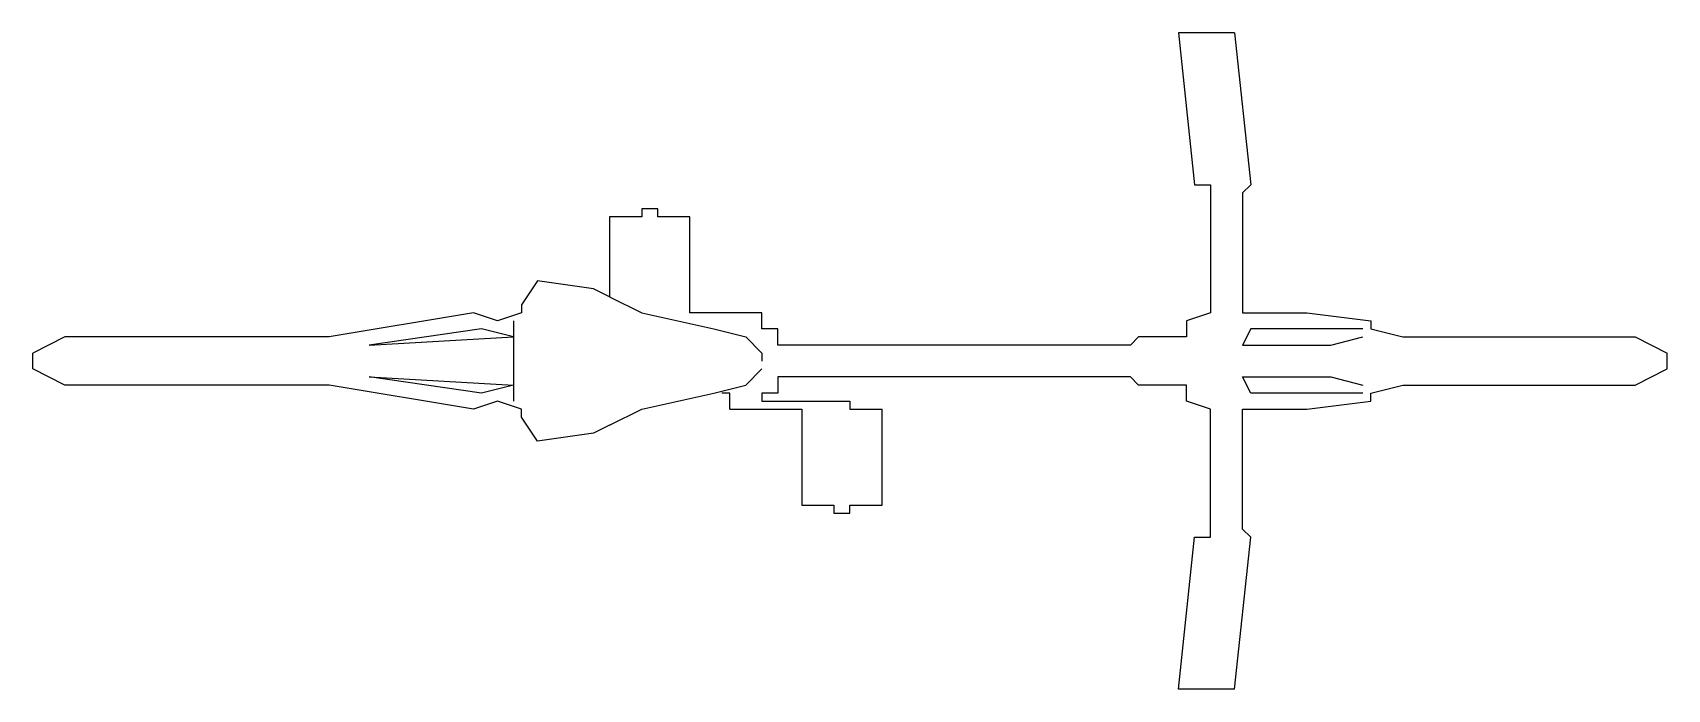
# Model space of a CAD drawing. Extents: x -1.98 to 0, y -0.4 to 0.4.
import ezdxf

# ---------------------------------------------------------------- set-up
doc = ezdxf.new("R2010")
doc.units = 0
doc.layers.get('0').update_dxf_attribs({"linetype": 'CONTINUOUS'})

msp = doc.modelspace()

# ---------------------------------------------------------------- linework, layer by layer
at = {"color": 0, "linetype": 'BYBLOCK'}
for p, q in [((-0.5248, 0.3984), (-0.5928, 0.3984)), ((-0.5928, 0.3984), (-0.5734, 0.2138)), ((-0.5248, 0.3984), (-0.5053, 0.2138)), ((-0.5734, 0.2138), (-0.5539, 0.2138)), ((-0.5539, 0.2138), (-0.5539, 0.0583)), ((-0.5053, 0.2138), (-0.5151, 0.2041)), ((-0.5151, 0.2041), (-0.5151, 0.0583)), ((-1.2245, 0.1846), (-1.2439, 0.1846)), ((-1.2439, 0.1846), (-1.2439, 0.1749)), ((-1.2245, 0.1749), (-1.2245, 0.1846)), ((-1.2439, 0.1749), (-1.2828, 0.1749)), ((-1.2828, 0.1749), (-1.2828, 0.0777)), ((-1.1856, 0.1749), (-1.2245, 0.1749)), ((-1.1856, 0.0583), (-1.1856, 0.1749)), ((-1.3703, 0.0972), (-1.3897, 0.068)), ((-1.3022, 0.0875), (-1.3703, 0.0972)), ((-1.2828, 0.0777), (-1.3022, 0.0875)), ((-1.3897, 0.068), (-1.3897, 0.0583)), ((-1.2828, 0.0777), (-1.2439, 0.0583)), ((-1.448, 0.0583), (-1.6229, 0.0292)), ((-1.4189, 0.0486), (-1.448, 0.0583)), ((-1.3897, 0.0583), (-1.4189, 0.0486)), ((-1.3994, 0.0486), (-1.3994, -0.0486)), ((-1.2439, 0.0583), (-1.1565, 0.0389)), ((-1.0982, 0.0583), (-1.1856, 0.0583)), ((-1.0982, 0.0389), (-1.0982, 0.0583)), ((-0.5539, 0.0583), (-0.5831, 0.0486)), ((-0.5831, 0.0486), (-0.5831, 0.0292)), ((-0.5151, 0.0583), (-0.4373, 0.0583)), ((-0.4373, 0.0583), (-0.3596, 0.0486)), ((-0.3596, 0.0486), (-0.3596, 0.0389)), ((-1.9437, 0.0292), (-1.9825, 0.0097)), ((-1.6327, 0.0292), (-1.9437, 0.0292)), ((-1.6229, 0.0292), (-1.6327, 0.0292)), ((-1.4383, 0.0389), (-1.5744, 0.0194)), ((-1.5744, 0.0194), (-1.3994, 0.0292)), ((-1.3994, 0.0292), (-1.4383, 0.0389)), ((-1.1565, 0.0389), (-1.1176, 0.0292)), ((-1.1176, 0.0292), (-1.0982, 0.0097)), ((-1.0787, 0.0389), (-1.0982, 0.0389)), ((-1.0787, 0.0194), (-1.0787, 0.0389)), ((-0.6414, 0.0292), (-0.6511, 0.0194)), ((-0.5831, 0.0292), (-0.6414, 0.0292)), ((-0.5053, 0.0389), (-0.5151, 0.0194)), ((-0.3693, 0.0389), (-0.5053, 0.0389)), ((-0.4082, 0.0194), (-0.3693, 0.0292)), ((-0.3596, 0.0389), (-0.3207, 0.0292)), ((-0.3207, 0.0292), (-0.0389, 0.0292)), ((-0.0389, 0.0292), (0, 0.0097)), ((-1.9825, -0.0097), (-1.9825, 0.0097)), ((-1.0982, 0.0097), (-1.0982, 0)), ((-0.6511, 0.0194), (-1.0787, 0.0194)), ((-0.5151, 0.0194), (-0.4082, 0.0194)), ((0, -0.0097), (0, 0.0097)), ((-1.9437, -0.0292), (-1.9825, -0.0097)), ((-1.4383, -0.0389), (-1.5744, -0.0194)), ((-1.5744, -0.0194), (-1.3994, -0.0292)), ((-1.1176, -0.0292), (-1.0982, -0.0097)), ((-0.6511, -0.0194), (-1.0787, -0.0194)), ((-1.0787, -0.0194), (-1.0787, -0.0389)), ((-0.6414, -0.0292), (-0.6511, -0.0194)), ((-0.5151, -0.0194), (-0.4082, -0.0194)), ((-0.5053, -0.0389), (-0.5151, -0.0194)), ((-0.4082, -0.0194), (-0.3693, -0.0292)), ((-0.0389, -0.0292), (0, -0.0097)), ((-1.6327, -0.0292), (-1.9437, -0.0292)), ((-1.6229, -0.0292), (-1.6327, -0.0292)), ((-1.448, -0.0583), (-1.6229, -0.0292)), ((-1.3994, -0.0292), (-1.4383, -0.0389)), ((-1.2439, -0.0583), (-1.1565, -0.0389)), ((-1.1565, -0.0389), (-1.1176, -0.0292)), ((-1.137, -0.0389), (-1.1468, -0.0389)), ((-1.137, -0.0583), (-1.137, -0.0389)), ((-1.0982, -0.0389), (-1.0982, -0.0486)), ((-1.0787, -0.0389), (-1.0982, -0.0389)), ((-0.5831, -0.0292), (-0.6414, -0.0292)), ((-0.5831, -0.0486), (-0.5831, -0.0292)), ((-0.3693, -0.0389), (-0.5053, -0.0389)), ((-0.3596, -0.0389), (-0.3207, -0.0292)), ((-0.3596, -0.0486), (-0.3596, -0.0389)), ((-0.3207, -0.0292), (-0.0389, -0.0292)), ((-1.4189, -0.0486), (-1.448, -0.0583)), ((-1.3897, -0.0583), (-1.4189, -0.0486)), ((-1.3897, -0.068), (-1.3897, -0.0583)), ((-1.2828, -0.0777), (-1.2439, -0.0583)), ((-1.137, -0.0583), (-1.0496, -0.0583)), ((-1.0982, -0.0486), (-0.9913, -0.0486)), ((-1.0496, -0.0583), (-1.0496, -0.1749)), ((-0.9913, -0.0486), (-0.9913, -0.0583)), ((-0.9913, -0.0583), (-0.9524, -0.0583)), ((-0.9524, -0.1749), (-0.9524, -0.0583)), ((-0.5539, -0.0583), (-0.5831, -0.0486)), ((-0.5539, -0.2138), (-0.5539, -0.0583)), ((-0.5151, -0.0583), (-0.4373, -0.0583)), ((-0.5151, -0.2041), (-0.5151, -0.0583)), ((-0.4373, -0.0583), (-0.3596, -0.0486)), ((-1.3703, -0.0972), (-1.3897, -0.068)), ((-1.2828, -0.0777), (-1.3022, -0.0875)), ((-1.3022, -0.0875), (-1.3703, -0.0972)), ((-1.0496, -0.1749), (-1.0107, -0.1749)), ((-1.0107, -0.1749), (-1.0107, -0.1846)), ((-0.9913, -0.1749), (-0.9524, -0.1749)), ((-0.9913, -0.1846), (-0.9913, -0.1749)), ((-1.0107, -0.1846), (-0.9913, -0.1846)), ((-0.5928, -0.3984), (-0.5734, -0.2138)), ((-0.5734, -0.2138), (-0.5539, -0.2138)), ((-0.5248, -0.3984), (-0.5053, -0.2138)), ((-0.5053, -0.2138), (-0.5151, -0.2041)), ((-0.5248, -0.3984), (-0.5928, -0.3984))]:
    msp.add_line(p, q, dxfattribs=at)

doc.saveas('drawing.dxf')
